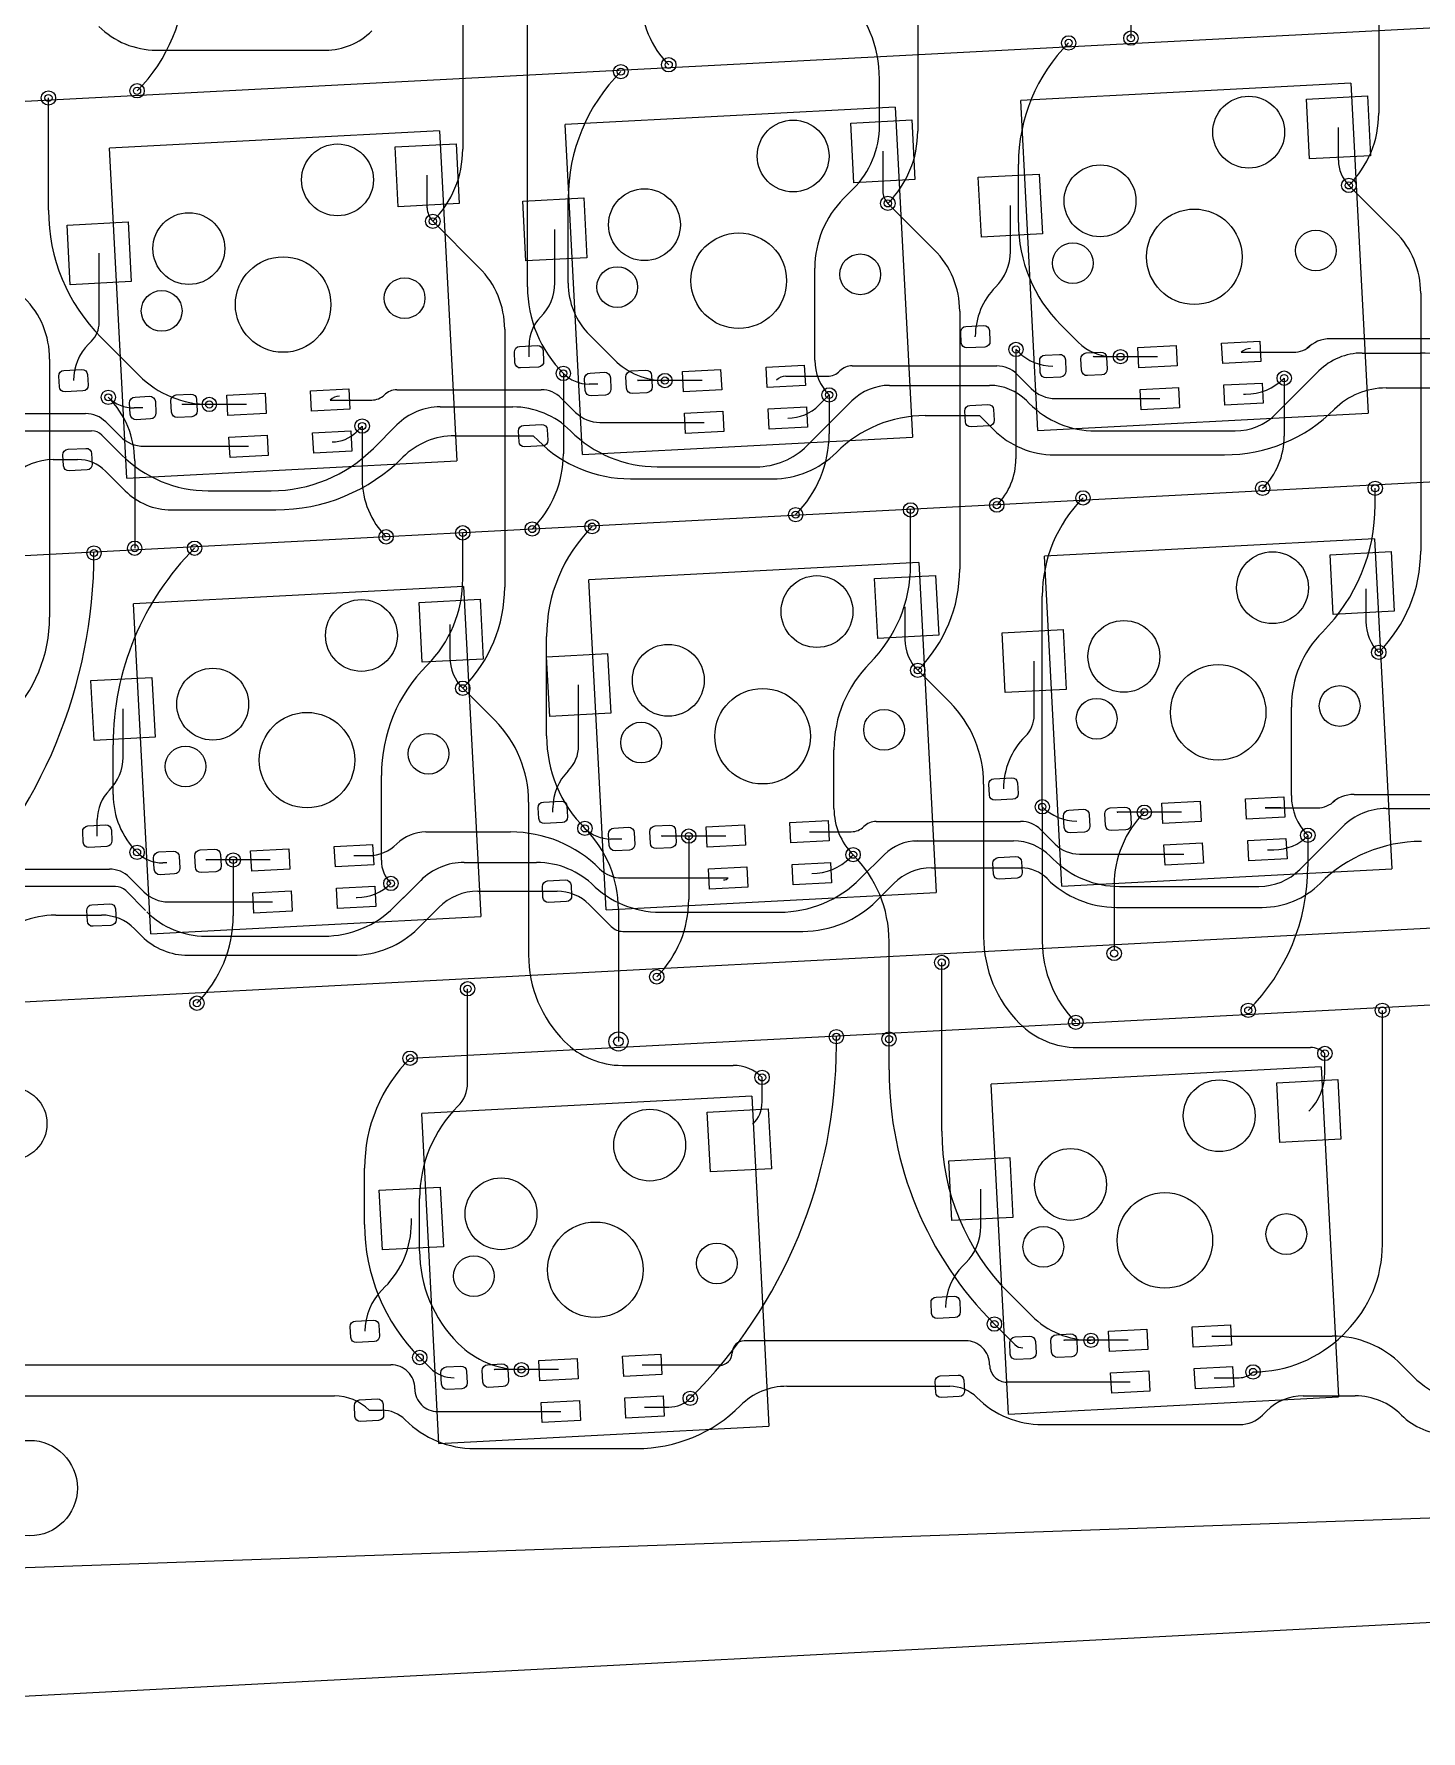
# Model space of a CAD drawing. Header units: millimetres. Extents: x -180 to 205, y -360 to 140.
# Drawn here: x 45.1 to 103, y -16 to 54.8 of the extents above; entities that cross this region are included whole.
import ezdxf

# ---------------------------------------------------------------- set-up
doc = ezdxf.new("R2010")
doc.units = ezdxf.units.MM
for name, color, linetype, lineweight, true_color in [('bordo2', 176, 'Continuous', 25, 0x000080), ('bordo3', 86, 'Continuous', 25, 0x108001), ('livello 1', 216, 'Continuous', 25, 0x800080), ('livello 2', 1, 'Continuous', 25, 0xff0000), ('livello 4', 136, 'Continuous', 25, 0x008080)]:
    doc.layers.add(name, color=color, linetype=linetype, lineweight=lineweight, true_color=true_color)

msp = doc.modelspace()

# ---------------------------------------------------------------- linework, layer by layer
at = {"layer": 'bordo2'}
msp.add_line((16.788, -16.046), (113.646, -10.97), dxfattribs=at)
at = {"layer": 'bordo3'}
for p, q in [((104.163, -7.133), (11.728, -10.403)), ((16.788, -16.046), (113.646, -10.97))]:
    msp.add_line(p, q, dxfattribs=at)
at = {"layer": 'livello 1', "color": 163, "true_color": 0x4d7fc4, "flags": 128}
for points in [[(9, 50.15), (136.143, 56.813)], [(50.2, 54.15), (57.269, 54.15)], [(98.356, 49.605), (98.225, 52.101), (100.772, 52.235), (100.902, 49.738), (98.356, 49.605)], [(79.332, 48.608), (79.201, 51.104), (81.748, 51.238), (81.879, 48.741), (79.332, 48.608)], [(99.564, 49.553), (99.564, 50.92)], [(60.307, 47.611), (60.176, 50.107), (62.722, 50.241), (62.853, 47.744), (60.307, 47.611)], [(80.54, 49.923), (80.54, 48.257)], [(61.515, 47.569), (61.515, 48.926)], [(84.658, 46.343), (84.527, 48.84), (87.074, 48.973), (87.204, 46.477), (84.658, 46.343)], [(65.634, 45.346), (65.503, 47.843), (68.05, 47.976), (68.18, 45.48), (65.634, 45.346)], [(85.866, 45.736), (85.866, 47.658)], [(46.609, 44.349), (46.478, 46.846), (49.024, 46.979), (49.155, 44.483), (46.609, 44.349)], [(66.842, 44.429), (66.842, 46.661)], [(47.816, 42.764), (47.816, 45.664)], [(84.754, 42.65), (84.841, 42.637), (84.916, 42.592), (84.969, 42.522), (84.991, 42.437), (85.014, 41.987), (85.002, 41.9), (84.957, 41.825), (84.886, 41.772), (84.801, 41.751), (84.052, 41.712), (83.965, 41.724), (83.89, 41.769), (83.837, 41.839), (83.816, 41.924), (83.792, 42.374), (83.805, 42.461), (83.85, 42.536), (83.92, 42.589), (84.005, 42.61), (84.754, 42.65)], [(47.376, 41.876), (47.5, 42)], [(65.766, 41.344), (65.766, 41.832)], [(84.403, 42.181), (84.403, 42.205)], [(96.286, 41.996), (96.33, 41.147), (94.733, 41.063), (94.688, 41.912), (96.286, 41.996)], [(104.422, 42.094), (99.225, 42.094)], [(66.117, 41.813), (66.204, 41.8), (66.28, 41.755), (66.332, 41.685), (66.354, 41.6), (66.377, 41.151), (66.365, 41.064), (66.32, 40.988), (66.25, 40.936), (66.165, 40.914), (65.416, 40.875), (65.329, 40.887), (65.253, 40.932), (65.201, 41.003), (65.179, 41.088), (65.156, 41.537), (65.168, 41.624), (65.213, 41.7), (65.283, 41.752), (65.368, 41.774), (66.117, 41.813)], [(86.199, 41.551), (86.1, 41.65)], [(88.188, 40.746), (88.175, 40.654), (88.127, 40.574), (88.053, 40.519), (87.963, 40.496), (87.364, 40.465), (87.272, 40.478), (87.193, 40.525), (87.137, 40.6), (87.114, 40.69), (87.09, 41.164), (87.103, 41.256), (87.15, 41.335), (87.224, 41.391), (87.314, 41.413), (87.913, 41.445), (88.005, 41.432), (88.085, 41.384), (88.14, 41.31), (88.163, 41.22), (88.188, 40.746)], [(89.911, 40.836), (89.897, 40.744), (89.85, 40.665), (89.776, 40.609), (89.686, 40.586), (89.087, 40.555), (88.995, 40.568), (88.915, 40.616), (88.86, 40.69), (88.837, 40.78), (88.812, 41.254), (88.825, 41.346), (88.873, 41.425), (88.947, 41.481), (89.037, 41.504), (89.636, 41.535), (89.728, 41.522), (89.807, 41.474), (89.863, 41.4), (89.886, 41.31), (89.911, 40.836)], [(92.014, 41.347), (89.351, 41.347)], [(92.791, 41.813), (92.835, 40.964), (91.237, 40.88), (91.193, 41.729), (92.791, 41.813)], [(95.509, 41.53), (97.686, 41.53)], [(100.561, 41.5), (102.982, 41.5)], [(47.094, 40.816), (47.18, 40.803), (47.256, 40.758), (47.308, 40.688), (47.33, 40.603), (47.354, 40.154), (47.341, 40.067), (47.296, 39.991), (47.226, 39.939), (47.141, 39.917), (46.392, 39.878), (46.305, 39.89), (46.229, 39.935), (46.177, 40.006), (46.155, 40.091), (46.132, 40.54), (46.144, 40.627), (46.189, 40.703), (46.259, 40.755), (46.345, 40.777), (47.094, 40.816)], [(69.188, 39.996), (69.175, 39.904), (69.127, 39.824), (69.053, 39.769), (68.963, 39.746), (68.364, 39.715), (68.272, 39.728), (68.193, 39.775), (68.137, 39.85), (68.114, 39.94), (68.09, 40.414), (68.103, 40.506), (68.15, 40.585), (68.224, 40.641), (68.314, 40.663), (68.913, 40.695), (69.005, 40.682), (69.085, 40.634), (69.14, 40.56), (69.163, 40.47), (69.188, 39.996)], [(70.911, 40.086), (70.897, 39.994), (70.85, 39.915), (70.776, 39.859), (70.686, 39.836), (70.087, 39.805), (69.995, 39.818), (69.915, 39.866), (69.86, 39.94), (69.837, 40.03), (69.812, 40.504), (69.825, 40.596), (69.873, 40.675), (69.947, 40.731), (70.037, 40.754), (70.636, 40.785), (70.728, 40.772), (70.807, 40.724), (70.863, 40.65), (70.886, 40.56), (70.911, 40.086)], [(73.767, 40.816), (73.811, 39.967), (72.213, 39.883), (72.169, 40.732), (73.767, 40.816)], [(77.262, 40.999), (77.306, 40.15), (75.709, 40.066), (75.664, 40.915), (77.262, 40.999)], [(76.485, 40.533), (78.226, 40.533)], [(79.267, 40.964), (85.299, 40.964)], [(86.14, 40.616), (86.5, 40.256)], [(96.957, 38.957), (98.75, 40.75)], [(50.188, 38.996), (50.175, 38.904), (50.127, 38.824), (50.053, 38.769), (49.963, 38.746), (49.364, 38.715), (49.272, 38.728), (49.193, 38.775), (49.137, 38.85), (49.114, 38.94), (49.09, 39.414), (49.103, 39.506), (49.15, 39.585), (49.224, 39.641), (49.314, 39.663), (49.913, 39.695), (50.005, 39.682), (50.085, 39.634), (50.14, 39.56), (50.163, 39.47), (50.188, 38.996)], [(51.911, 39.086), (51.897, 38.994), (51.85, 38.915), (51.776, 38.859), (51.686, 38.836), (51.087, 38.805), (50.995, 38.818), (50.915, 38.866), (50.86, 38.94), (50.837, 39.03), (50.812, 39.504), (50.825, 39.596), (50.873, 39.675), (50.947, 39.731), (51.037, 39.754), (51.636, 39.785), (51.728, 39.772), (51.807, 39.724), (51.863, 39.65), (51.886, 39.56), (51.911, 39.086)], [(54.743, 39.819), (54.787, 38.97), (53.19, 38.886), (53.145, 39.735), (54.743, 39.819)], [(58.238, 40.002), (58.283, 39.153), (56.685, 39.069), (56.64, 39.918), (58.238, 40.002)], [(60.243, 39.967), (66.275, 39.967)], [(68.639, 40.205), (68.275, 40.205)], [(72.99, 40.35), (70.328, 40.35)], [(77.872, 39.321), (78.3, 39.75)], [(80.818, 40.149), (85, 40.149)], [(86.5, 40.256), (86.737, 40.019)], [(92.882, 40.065), (92.927, 39.216), (91.329, 39.133), (91.284, 39.982), (92.882, 40.065)], [(96.377, 40.248), (96.422, 39.4), (94.824, 39.316), (94.78, 40.165), (96.377, 40.248)], [(95.601, 39.782), (95.688, 39.782)], [(101.555, 40.042), (103.987, 40.042)], [(49.639, 39.205), (49.275, 39.205)], [(53.966, 39.353), (51.304, 39.353)], [(57.461, 39.536), (59.202, 39.536)], [(62.061, 39.25), (65.086, 39.25)], [(67.116, 39.619), (67.476, 39.259)], [(67.476, 39.259), (67.713, 39.022)], [(73.858, 39.068), (73.903, 38.219), (72.305, 38.136), (72.261, 38.985), (73.858, 39.068)], [(77.354, 39.251), (77.398, 38.403), (75.8, 38.319), (75.756, 39.168), (77.354, 39.251)], [(77.384, 37.634), (79.25, 39.5)], [(84.927, 39.354), (85.014, 39.341), (85.089, 39.297), (85.142, 39.226), (85.163, 39.141), (85.187, 38.692), (85.174, 38.605), (85.129, 38.529), (85.059, 38.477), (84.974, 38.455), (84.225, 38.416), (84.138, 38.429), (84.063, 38.474), (84.01, 38.544), (83.988, 38.629), (83.965, 39.078), (83.978, 39.165), (84.022, 39.241), (84.093, 39.293), (84.178, 39.315), (84.927, 39.354)], [(86.535, 39.513), (86.649, 39.399)], [(87.75, 39.599), (92.106, 39.599)], [(41.219, 38.97), (47.251, 38.97)], [(48.092, 38.622), (48.452, 38.262)], [(58.552, 38.202), (58.8, 38.45)], [(59.268, 37.518), (60.25, 38.5)], [(66.29, 38.517), (66.377, 38.505), (66.452, 38.46), (66.505, 38.39), (66.527, 38.305), (66.55, 37.855), (66.538, 37.768), (66.493, 37.693), (66.422, 37.64), (66.337, 37.619), (65.588, 37.579), (65.501, 37.592), (65.426, 37.637), (65.373, 37.707), (65.352, 37.792), (65.328, 38.242), (65.341, 38.329), (65.386, 38.404), (65.456, 38.457), (65.541, 38.478), (66.29, 38.517)], [(68.726, 38.602), (73.082, 38.602)], [(82.306, 38.885), (84.576, 38.885)], [(84.576, 38.885), (85.158, 38.303)], [(44.4, 38.25), (47.5, 38.25)], [(47.927, 38.073), (48.75, 37.25)], [(48.452, 38.262), (48.689, 38.025)], [(49.702, 37.605), (54.058, 37.605)], [(54.834, 38.071), (54.879, 37.222), (53.281, 37.139), (53.237, 37.988), (54.834, 38.071)], [(58.33, 38.254), (58.374, 37.406), (56.776, 37.322), (56.732, 38.171), (58.33, 38.254)], [(62.669, 38.048), (65.939, 38.048)], [(66.142, 37.846), (65.939, 38.048)], [(89.424, 38.25), (95.25, 38.25)], [(45.894, 37.051), (46.915, 37.051)], [(47.266, 37.52), (47.353, 37.508), (47.429, 37.463), (47.481, 37.393), (47.503, 37.308), (47.526, 36.858), (47.514, 36.771), (47.469, 36.696), (47.398, 36.643), (47.313, 36.622), (46.564, 36.582), (46.477, 36.595), (46.402, 36.64), (46.349, 36.71), (46.328, 36.795), (46.304, 37.245), (46.317, 37.332), (46.362, 37.407), (46.432, 37.46), (46.517, 37.481), (47.266, 37.52)], [(87.7, 37.25), (94.813, 37.25)], [(48.082, 36.568), (48.9, 35.75)], [(114.8, 36.707), (63, 33.992)], [(70, 36.247), (75.938, 36.247)], [(71.121, 36.75), (75.25, 36.75)], [(52.371, 35.75), (55, 35.75)], [(50.831, 34.95), (55.189, 34.95)], [(59.8, 33.824), (18.2, 31.644)], [(63, 33.992), (59.8, 33.824)], [(99.351, 30.581), (99.221, 33.078), (101.767, 33.211), (101.898, 30.714), (99.351, 30.581)], [(80.328, 29.584), (80.197, 32.081), (82.743, 32.214), (82.874, 29.717), (80.328, 29.584)], [(61.305, 28.587), (61.174, 31.084), (63.72, 31.217), (63.851, 28.72), (61.305, 28.587)], [(100.715, 31.658), (100.715, 30.292)], [(81.465, 30.908), (81.465, 29.542)], [(62.465, 30.158), (62.465, 28.792)], [(85.653, 27.32), (85.523, 29.816), (88.069, 29.95), (88.2, 27.453), (85.653, 27.32)], [(66.629, 26.323), (66.499, 28.819), (69.045, 28.953), (69.176, 26.456), (66.629, 26.323)], [(86.861, 26.372), (86.861, 28.635)], [(47.607, 25.326), (47.476, 27.822), (50.022, 27.956), (50.153, 25.459), (47.607, 25.326)], [(67.837, 25.106), (67.837, 27.638)], [(48.814, 24.612), (48.814, 26.641)], [(86.484, 25.484), (86.5, 25.5)], [(85.928, 23.764), (86.015, 23.752), (86.091, 23.707), (86.143, 23.637), (86.165, 23.552), (86.188, 23.102), (86.176, 23.015), (86.131, 22.94), (86.06, 22.887), (85.975, 22.866), (85.226, 22.826), (85.14, 22.839), (85.064, 22.884), (85.012, 22.954), (84.99, 23.039), (84.966, 23.489), (84.979, 23.576), (85.024, 23.651), (85.094, 23.704), (85.179, 23.725), (85.928, 23.764)], [(67.114, 22.789), (67.201, 22.776), (67.277, 22.732), (67.329, 22.661), (67.351, 22.576), (67.374, 22.127), (67.362, 22.04), (67.317, 21.964), (67.247, 21.912), (67.162, 21.89), (66.413, 21.851), (66.326, 21.864), (66.25, 21.908), (66.198, 21.979), (66.176, 22.064), (66.153, 22.513), (66.165, 22.6), (66.21, 22.676), (66.28, 22.728), (66.365, 22.75), (67.114, 22.789)], [(93.788, 22.789), (93.832, 21.94), (92.234, 21.856), (92.19, 22.705), (93.788, 22.789)], [(97.283, 22.972), (97.327, 22.123), (95.73, 22.04), (95.685, 22.888), (97.283, 22.972)], [(100.222, 23.07), (107.02, 23.07)], [(47.74, 21.323), (47.74, 22.018)], [(66.763, 22.32), (66.763, 22.513)], [(78.259, 21.975), (78.303, 21.126), (76.706, 21.043), (76.661, 21.891), (78.259, 21.975)], [(89.188, 21.746), (89.175, 21.654), (89.127, 21.574), (89.053, 21.519), (88.963, 21.496), (88.364, 21.465), (88.272, 21.478), (88.193, 21.525), (88.137, 21.6), (88.114, 21.69), (88.09, 22.164), (88.103, 22.256), (88.15, 22.335), (88.224, 22.391), (88.314, 22.413), (88.913, 22.445), (89.005, 22.432), (89.085, 22.384), (89.14, 22.31), (89.163, 22.22), (89.188, 21.746)], [(90.911, 21.836), (90.897, 21.744), (90.85, 21.665), (90.776, 21.609), (90.686, 21.586), (90.087, 21.555), (89.995, 21.568), (89.915, 21.616), (89.86, 21.69), (89.837, 21.78), (89.812, 22.254), (89.825, 22.346), (89.873, 22.425), (89.947, 22.481), (90.037, 22.504), (90.636, 22.535), (90.728, 22.522), (90.807, 22.474), (90.863, 22.4), (90.886, 22.31), (90.911, 21.836)], [(93.011, 22.323), (90.348, 22.323)], [(96.506, 22.506), (98.683, 22.506)], [(97.161, 22.506), (96.506, 22.506)], [(101.558, 22.476), (106.497, 22.476)], [(48.091, 21.792), (48.177, 21.779), (48.253, 21.735), (48.305, 21.664), (48.327, 21.579), (48.351, 21.13), (48.338, 21.043), (48.293, 20.967), (48.223, 20.915), (48.138, 20.893), (47.389, 20.854), (47.302, 20.867), (47.226, 20.911), (47.174, 20.982), (47.152, 21.067), (47.129, 21.516), (47.141, 21.603), (47.186, 21.679), (47.256, 21.731), (47.342, 21.753), (48.091, 21.792)], [(61.457, 21.5), (65, 21.5)], [(70.188, 20.996), (70.175, 20.904), (70.127, 20.824), (70.053, 20.769), (69.963, 20.746), (69.364, 20.715), (69.272, 20.728), (69.193, 20.775), (69.137, 20.85), (69.114, 20.94), (69.09, 21.414), (69.103, 21.506), (69.15, 21.585), (69.224, 21.641), (69.314, 21.663), (69.913, 21.695), (70.005, 21.682), (70.085, 21.634), (70.14, 21.56), (70.163, 21.47), (70.188, 20.996)], [(71.911, 21.086), (71.897, 20.994), (71.85, 20.915), (71.776, 20.859), (71.686, 20.836), (71.087, 20.805), (70.995, 20.818), (70.915, 20.866), (70.86, 20.94), (70.837, 21.03), (70.812, 21.504), (70.825, 21.596), (70.873, 21.675), (70.947, 21.731), (71.037, 21.754), (71.636, 21.785), (71.728, 21.772), (71.807, 21.724), (71.863, 21.65), (71.886, 21.56), (71.911, 21.086)], [(73.987, 21.326), (71.325, 21.326)], [(74.764, 21.792), (74.808, 20.943), (73.21, 20.859), (73.166, 21.708), (74.764, 21.792)], [(77.482, 21.509), (79.223, 21.509)], [(80.264, 21.94), (86.296, 21.94)], [(87.137, 21.592), (87.497, 21.232)], [(88.639, 21.955), (88.637, 21.955)], [(97.954, 19.933), (99.747, 21.726)], [(98.3, 21.35), (98.288, 21.362)], [(51.188, 19.996), (51.175, 19.904), (51.127, 19.824), (51.053, 19.769), (50.963, 19.746), (50.364, 19.715), (50.272, 19.728), (50.193, 19.775), (50.137, 19.85), (50.114, 19.94), (50.09, 20.414), (50.103, 20.506), (50.15, 20.585), (50.224, 20.641), (50.314, 20.663), (50.913, 20.695), (51.005, 20.682), (51.085, 20.634), (51.14, 20.56), (51.163, 20.47), (51.188, 19.996)], [(52.911, 20.086), (52.897, 19.994), (52.85, 19.915), (52.776, 19.859), (52.686, 19.836), (52.087, 19.805), (51.995, 19.818), (51.915, 19.866), (51.86, 19.94), (51.837, 20.03), (51.812, 20.504), (51.825, 20.596), (51.873, 20.675), (51.947, 20.731), (52.037, 20.754), (52.636, 20.785), (52.728, 20.772), (52.807, 20.724), (52.863, 20.65), (52.886, 20.56), (52.911, 20.086)], [(55.74, 20.795), (55.784, 19.946), (54.187, 19.862), (54.142, 20.711), (55.74, 20.795)], [(59.235, 20.978), (59.28, 20.129), (57.682, 20.046), (57.637, 20.894), (59.235, 20.978)], [(69.639, 21.205), (69.175, 21.205)], [(79.6, 19.55), (80.61, 20.56)], [(81.815, 21.125), (81.975, 21.125)], [(81.975, 21.125), (83.4, 21.125)], [(83.4, 21.125), (85.997, 21.125)], [(87.497, 21.232), (87.734, 20.995)], [(88.747, 20.575), (93.103, 20.575)], [(93.879, 21.041), (93.924, 20.193), (92.326, 20.109), (92.281, 20.958), (93.879, 21.041)], [(97.374, 21.225), (97.419, 20.376), (95.821, 20.292), (95.777, 21.141), (97.374, 21.225)], [(96.598, 20.758), (96.872, 20.758)], [(42.216, 19.946), (48.248, 19.946)], [(50.639, 20.205), (50.475, 20.205)], [(54.963, 20.329), (52.301, 20.329)], [(58.458, 20.512), (59.072, 20.512)], [(63.058, 20.226), (66.083, 20.226)], [(74.855, 20.044), (74.9, 19.196), (73.302, 19.112), (73.258, 19.961), (74.855, 20.044)], [(78.351, 20.228), (78.395, 19.379), (76.797, 19.295), (76.753, 20.144), (78.351, 20.228)], [(79.174, 20.424), (79.3, 20.55)], [(82.569, 20), (85.75, 20)], [(86.101, 20.469), (86.188, 20.456), (86.263, 20.411), (86.316, 20.341), (86.337, 20.256), (86.361, 19.807), (86.348, 19.72), (86.304, 19.644), (86.233, 19.592), (86.148, 19.57), (85.399, 19.531), (85.312, 19.544), (85.237, 19.588), (85.184, 19.659), (85.163, 19.744), (85.139, 20.193), (85.152, 20.28), (85.197, 20.356), (85.267, 20.408), (85.352, 20.43), (86.101, 20.469)], [(85.75, 20), (86.314, 20)], [(87.532, 20.489), (87.646, 20.375)], [(48.497, 19.226), (44.101, 19.226)], [(49.089, 19.598), (49.449, 19.238)], [(49.449, 19.238), (49.686, 19.001)], [(59.327, 19.231), (59.371, 18.382), (57.773, 18.298), (57.729, 19.147), (59.327, 19.231)], [(60.86, 19.09), (61.247, 19.476)], [(67.287, 19.494), (67.374, 19.481), (67.449, 19.436), (67.502, 19.366), (67.524, 19.281), (67.547, 18.831), (67.535, 18.744), (67.49, 18.669), (67.419, 18.616), (67.334, 18.595), (66.585, 18.556), (66.498, 18.568), (66.423, 18.613), (66.37, 18.683), (66.349, 18.768), (66.325, 19.218), (66.338, 19.305), (66.383, 19.38), (66.453, 19.433), (66.538, 19.454), (67.287, 19.494)], [(69.639, 19.578), (74.079, 19.578)], [(80.273, 18.623), (81, 19.35)], [(90.421, 19.226), (96.247, 19.226)], [(48.263, 18.497), (48.35, 18.484), (48.426, 18.439), (48.478, 18.369), (48.5, 18.284), (48.523, 17.834), (48.511, 17.747), (48.466, 17.672), (48.395, 17.619), (48.31, 17.598), (47.561, 17.559), (47.474, 17.571), (47.399, 17.616), (47.346, 17.686), (47.325, 17.771), (47.301, 18.221), (47.314, 18.308), (47.359, 18.383), (47.429, 18.436), (47.514, 18.457), (48.263, 18.497)], [(49.747, 18.226), (48.924, 19.049)], [(50.699, 18.581), (55.055, 18.581)], [(55.831, 19.047), (55.876, 18.199), (54.278, 18.115), (54.234, 18.964), (55.831, 19.047)], [(58.55, 18.764), (58.586, 18.764)], [(60.138, 18.367), (60.86, 19.09)], [(60.265, 18.494), (60.86, 19.09)], [(63.629, 19.025), (66.936, 19.025)], [(68.284, 18.466), (69.2, 17.55)], [(8.882, 12.532), (112.25, 17.949)], [(46.002, 18.028), (47.912, 18.028)], [(61.131, 17.481), (62, 18.35)], [(71.243, 18.15), (76.22, 18.15)], [(90.297, 18.35), (96.386, 18.35)], [(49.295, 17.455), (49.6, 17.15)], [(52.256, 17.15), (57.2, 17.15)], [(69.683, 17.35), (77.2, 17.35)], [(51.531, 16.35), (58.4, 16.35)], [(60.807, 12.047), (116.207, 14.95)], [(99, 11.458), (99, 12.25)], [(75.5, 10.224), (75.5, 11.25)], [(97.124, 8.53), (96.993, 11.027), (99.54, 11.16), (99.671, 8.664), (97.124, 8.53)], [(73.343, 7.304), (73.212, 9.801), (75.759, 9.934), (75.889, 7.437), (73.343, 7.304)], [(83.426, 5.269), (83.295, 7.765), (85.842, 7.899), (85.973, 5.402), (83.426, 5.269)], [(59.645, 4.043), (59.514, 6.539), (62.06, 6.673), (62.191, 4.176), (59.645, 4.043)], [(84.634, 5.031), (84.634, 6.584)], [(60.853, 5.162), (60.853, 5.358)], [(83.882, 3.382), (84, 3.5)], [(59.632, 2.382), (59.75, 2.5)], [(83.515, 2.117), (83.602, 2.104), (83.677, 2.059), (83.729, 1.989), (83.751, 1.904), (83.775, 1.454), (83.762, 1.368), (83.717, 1.292), (83.647, 1.24), (83.562, 1.218), (82.813, 1.179), (82.726, 1.191), (82.65, 1.236), (82.598, 1.307), (82.576, 1.392), (82.553, 1.841), (82.565, 1.928), (82.61, 2.003), (82.681, 2.056), (82.766, 2.077), (83.515, 2.117)], [(59.265, 1.117), (59.352, 1.104), (59.427, 1.059), (59.479, 0.989), (59.501, 0.904), (59.525, 0.454), (59.512, 0.368), (59.467, 0.292), (59.397, 0.24), (59.312, 0.218), (58.563, 0.179), (58.476, 0.191), (58.4, 0.236), (58.348, 0.307), (58.326, 0.392), (58.303, 0.841), (58.315, 0.928), (58.36, 1.003), (58.431, 1.056), (58.516, 1.077), (59.265, 1.117)], [(86.058, 0.092), (85.2, 0.95)], [(91.559, 0.738), (91.604, -0.111), (90.006, -0.194), (89.962, 0.655), (91.559, 0.738)], [(95.055, 0.921), (95.099, 0.073), (93.501, -0.011), (93.457, 0.838), (95.055, 0.921)], [(84, 0.25), (74.75, 0.25)], [(86.938, -0.254), (86.925, -0.346), (86.877, -0.426), (86.803, -0.481), (86.713, -0.504), (86.114, -0.535), (86.022, -0.522), (85.943, -0.475), (85.887, -0.4), (85.864, -0.31), (85.84, 0.164), (85.853, 0.256), (85.9, 0.335), (85.974, 0.391), (86.064, 0.413), (86.663, 0.445), (86.755, 0.432), (86.835, 0.384), (86.89, 0.31), (86.913, 0.22), (86.938, -0.254)], [(88.661, -0.164), (88.647, -0.256), (88.6, -0.335), (88.526, -0.391), (88.436, -0.414), (87.837, -0.445), (87.745, -0.432), (87.665, -0.384), (87.61, -0.31), (87.587, -0.22), (87.562, 0.254), (87.575, 0.346), (87.623, 0.425), (87.697, 0.481), (87.787, 0.504), (88.386, 0.535), (88.478, 0.522), (88.557, 0.474), (88.613, 0.4), (88.636, 0.31), (88.661, -0.164)], [(90.783, 0.272), (88.12, 0.272)], [(94.291, 0.45), (99.303, 0.45)], [(61.637, -0.88), (61.203, -0.447)], [(67.778, -0.488), (67.823, -1.337), (66.225, -1.421), (66.18, -0.572), (67.778, -0.488)], [(71.273, -0.305), (71.318, -1.154), (69.72, -1.237), (69.675, -0.389), (71.273, -0.305)], [(39.707, -0.75), (59.25, -0.75)], [(59.25, -0.75), (60, -0.75)], [(63.188, -1.504), (63.175, -1.596), (63.127, -1.676), (63.053, -1.731), (62.963, -1.754), (62.364, -1.785), (62.272, -1.772), (62.193, -1.725), (62.137, -1.65), (62.114, -1.56), (62.09, -1.086), (62.103, -0.994), (62.15, -0.915), (62.224, -0.859), (62.314, -0.837), (62.913, -0.805), (63.005, -0.818), (63.085, -0.866), (63.14, -0.94), (63.163, -1.03), (63.188, -1.504)], [(64.911, -1.414), (64.897, -1.506), (64.85, -1.585), (64.776, -1.641), (64.686, -1.664), (64.087, -1.695), (63.995, -1.682), (63.915, -1.634), (63.86, -1.56), (63.837, -1.47), (63.812, -0.996), (63.825, -0.904), (63.873, -0.825), (63.947, -0.769), (64.037, -0.746), (64.636, -0.715), (64.728, -0.728), (64.807, -0.776), (64.863, -0.85), (64.886, -0.94), (64.911, -1.414)], [(67.001, -0.954), (64.339, -0.954)], [(73.729, -0.771), (70.497, -0.771)], [(83.687, -1.179), (83.774, -1.191), (83.85, -1.236), (83.902, -1.307), (83.924, -1.392), (83.947, -1.841), (83.935, -1.928), (83.89, -2.003), (83.82, -2.056), (83.734, -2.078), (82.985, -2.117), (82.899, -2.104), (82.823, -2.059), (82.771, -1.989), (82.749, -1.904), (82.725, -1.454), (82.738, -1.368), (82.783, -1.292), (82.853, -1.24), (82.938, -1.218), (83.687, -1.179)], [(91.651, -1.009), (91.696, -1.858), (90.098, -1.942), (90.053, -1.093), (91.651, -1.009)], [(95.146, -0.826), (95.191, -1.675), (93.593, -1.759), (93.548, -0.91), (95.146, -0.826)], [(94.37, -1.292), (95.415, -1.292)], [(102.2, -0.75), (102.698, -1.248)], [(41, -2.05), (57.643, -2.05)], [(71.365, -2.052), (71.409, -2.901), (69.812, -2.985), (69.767, -2.136), (71.365, -2.052)], [(76.537, -1.648), (83.336, -1.648)], [(90.874, -1.476), (85.726, -1.476)], [(98.097, -2.05), (100.269, -2.05)], [(59.437, -2.179), (59.524, -2.191), (59.6, -2.236), (59.652, -2.307), (59.674, -2.392), (59.697, -2.841), (59.685, -2.928), (59.64, -3.003), (59.57, -3.056), (59.484, -3.078), (58.735, -3.117), (58.649, -3.104), (58.573, -3.059), (58.521, -2.989), (58.499, -2.904), (58.475, -2.454), (58.488, -2.368), (58.533, -2.292), (58.603, -2.24), (58.688, -2.218), (59.437, -2.179)], [(59.086, -2.648), (59.629, -2.648)], [(61.952, -2.702), (67.093, -2.702)], [(67.87, -2.236), (67.914, -3.084), (66.316, -3.168), (66.272, -2.319), (67.87, -2.236)], [(70.588, -2.519), (71.61, -2.519)], [(96.4, -2.85), (96.566, -2.684)], [(87.205, -3.25), (95.434, -3.25)], [(63.497, -4.25), (70.254, -4.25)]]:
    msp.add_lwpolyline(points, dxfattribs=at)
for points in [[(47.81, 55.14, 0.198915), (50.2, 54.15)], [(57.269, 54.15, 0.198913), (59.2, 54.95)], [(99.564, 49.553, 0.198916), (100, 48.5)], [(80.54, 48.257, 0.198917), (80.75, 47.75)], [(61.515, 47.569, 0.198915), (61.75, 47)], [(85.25, 44.25, 0.19891), (85.866, 45.736)], [(66.25, 43, 0.198922), (66.842, 44.429)], [(85.25, 44.25, 0.198911), (84.403, 42.205)], [(47.5, 42, 0.19891), (47.816, 42.764)], [(66.25, 43, 0.198912), (65.766, 41.832)], [(47.376, 41.876, 0.19891), (46.743, 40.347)], [(97.686, 41.53, 0.19891), (98.417, 41.833)], [(99.225, 42.094, 0.198912), (98.25, 41.69)], [(86.199, 41.551, 0.198905), (87.639, 40.955)], [(89.326, 41.372, 0.414214), (89.351, 41.347)], [(95.897, 41.69, 0.198929), (95.51, 41.53)], [(100.561, 41.5, 0.198913), (98.75, 40.75)], [(106, 40.25, 0.198913), (102.982, 41.5)], [(67.2, 40.65, 0.198916), (68.275, 40.205)], [(76.485, 40.533, 0.198929), (76.098, 40.372)], [(78.226, 40.533, 0.198908), (78.75, 40.75)], [(79.267, 40.964, 0.198917), (78.75, 40.75)], [(86.14, 40.616, 0.198897), (85.299, 40.964)], [(95.688, 39.782, 0.19891), (97.3, 40.45)], [(57.849, 39.696, 0.198909), (57.461, 39.536)], [(59.202, 39.536, 0.198908), (59.726, 39.753)], [(60.243, 39.967, 0.198917), (59.726, 39.753)], [(67.116, 39.619, 0.198897), (66.275, 39.967)], [(70.303, 40.375, 0.414214), (70.328, 40.35)], [(80.818, 40.149, 0.198911), (79.25, 39.5)], [(86.535, 39.513, 0.198912), (85, 40.149)], [(86.737, 40.019, 0.19892), (87.75, 39.599)], [(101.555, 40.042, 0.198913), (99.4, 39.15)], [(48.2, 39.65, 0.198916), (49.275, 39.205)], [(51.279, 39.378, 0.414214), (51.304, 39.353)], [(62.061, 39.25, 0.198913), (60.25, 38.5)], [(67.5, 38.25, 0.198912), (65.086, 39.25)], [(67.713, 39.022, 0.198902), (68.726, 38.602)], [(76.577, 38.785, 0.198911), (77.872, 39.321)], [(86.649, 39.399, 0.198912), (89.424, 38.25)], [(94.813, 37.25, 0.198912), (99.4, 39.15)], [(48.092, 38.622, 0.198897), (47.251, 38.97)], [(82.306, 38.885, 0.198908), (78.6, 37.35)], [(85.158, 38.303, 0.198913), (87.7, 37.25)], [(95.25, 38.25, 0.198913), (96.957, 38.957)], [(47.927, 38.073, 0.19891), (47.5, 38.25)], [(48.689, 38.025, 0.198902), (49.702, 37.605)], [(57.553, 37.788, 0.198911), (58.552, 38.202)], [(62.669, 38.048, 0.198911), (60.5, 37.15)], [(66.142, 37.846, 0.19891), (70, 36.247)], [(67.5, 38.25, 0.198912), (71.121, 36.75)], [(75.25, 36.75, 0.198912), (77.384, 37.634)], [(45.894, 37.051, 0.198911), (44.2, 36.35)], [(48.082, 36.568, 0.198924), (46.915, 37.051)], [(48.75, 37.25, 0.198912), (52.371, 35.75)], [(55, 35.75, 0.198916), (59.268, 37.518)], [(55.189, 34.95, 0.198913), (60.5, 37.15)], [(75.938, 36.247, 0.198912), (78.6, 37.35)], [(48.9, 35.75, 0.198913), (50.831, 34.95)], [(100.715, 30.292, 0.198914), (101.25, 29)], [(81.465, 29.542, 0.198914), (82, 28.25)], [(62.465, 28.792, 0.198914), (63, 27.5)], [(86.5, 25.5, 0.198908), (86.861, 26.372)], [(67.4, 24.05, 0.198926), (67.837, 25.106)], [(86.484, 25.484, 0.198912), (85.577, 23.295)], [(48.25, 23.25, 0.19891), (48.814, 24.612)], [(67.4, 24.05, 0.198911), (66.763, 22.513)], [(48.25, 23.25, 0.198911), (47.74, 22.018)], [(98.683, 22.506, 0.19891), (99.414, 22.809)], [(100.222, 23.07, 0.198912), (99.247, 22.666)], [(87.2, 22.55, 0.198915), (88.637, 21.955)], [(90.323, 22.348, 0.414214), (90.348, 22.323)], [(101.558, 22.476, 0.198913), (99.747, 21.726)], [(61.457, 21.5, 0.198912), (60.25, 21)], [(68.712, 19.962, 0.198913), (65, 21.5)], [(68.1, 21.65, 0.198916), (69.175, 21.205)], [(71.3, 21.351, 0.414214), (71.325, 21.326)], [(79.223, 21.509, 0.198908), (79.747, 21.726)], [(80.264, 21.94, 0.198917), (79.747, 21.726)], [(87.137, 21.592, 0.198897), (86.296, 21.94)], [(96.872, 20.758, 0.19891), (98.3, 21.35)], [(49.4, 20.65, 0.198916), (50.475, 20.205)], [(59.072, 20.512, 0.19891), (60.25, 21)], [(81.975, 21.125, 0.198912), (80.61, 20.56)], [(87.532, 20.489, 0.198912), (85.997, 21.125)], [(87.734, 20.995, 0.198902), (88.747, 20.575)], [(103.03, 21.102, 0.198913), (98.8, 19.35)], [(49.089, 19.598, 0.198897), (48.248, 19.946)], [(52.276, 20.354, 0.414214), (52.301, 20.329)], [(63.058, 20.226, 0.198913), (61.247, 19.476)], [(68.497, 19.226, 0.198912), (66.083, 20.226)], [(68.712, 19.962, 0.19891), (69.639, 19.578)], [(77.574, 19.761, 0.198919), (79.174, 20.424)], [(82.569, 20, 0.198912), (81, 19.35)], [(87.4, 19.55, 0.198912), (86.314, 20)], [(87.646, 20.375, 0.198912), (90.421, 19.226)], [(96.247, 19.226, 0.198913), (97.954, 19.933)], [(48.924, 19.049, 0.198946), (48.497, 19.226)], [(58.586, 18.764, 0.19891), (60, 19.35)], [(68.384, 19.334, 0.198913), (71.243, 18.15)], [(73.89, 19.5, 0.198897), (74.079, 19.578)], [(76.22, 18.15, 0.198912), (79.6, 19.55)], [(87.4, 19.55, 0.198913), (90.297, 18.35)], [(96.386, 18.35, 0.198912), (98.8, 19.35)], [(49.686, 19.001, 0.198902), (50.699, 18.581)], [(63.629, 19.025, 0.198912), (62, 18.35)], [(68.284, 18.466, 0.198913), (66.936, 19.025)], [(77.2, 17.35, 0.198912), (80.273, 18.623)], [(46.002, 18.028, 0.198912), (43.4, 16.95)], [(49.295, 17.455, 0.198912), (47.912, 18.028)], [(49.812, 18.162, 0.198913), (52.256, 17.15)], [(57.2, 17.15, 0.198911), (60.138, 18.367)], [(49.6, 17.15, 0.198913), (51.531, 16.35)], [(58.4, 16.35, 0.198917), (61.131, 17.481)], [(69.2, 17.55, 0.19891), (69.683, 17.35)], [(98.332, 9.845, 0.198911), (99, 11.458)], [(75.115, 9.294, 0.198914), (75.5, 10.224)], [(59.75, 2.5, 0.198912), (60.853, 5.162)], [(84, 3.5, 0.198914), (84.634, 5.031)], [(83.882, 3.382, 0.198911), (83.164, 1.648)], [(59.632, 2.382, 0.198911), (58.914, 0.648)], [(74.75, 0.25, 0.414214), (74.25, -0.25)], [(85, -0.75, 0.414214), (84, 0.25)], [(86.058, 0.092, 0.198925), (86.389, -0.045)], [(88.095, 0.297, 0.414214), (88.12, 0.272)], [(94.278, 0.455, 0.198777), (94.291, 0.45)], [(102.2, -0.75, 0.198913), (99.303, 0.45)], [(73.729, -0.771, 0.414214), (74.25, -0.25)], [(61, -1.75, 0.414214), (60, -0.75)], [(61.637, -0.88, 0.198919), (62.639, -1.295)], [(64.314, -0.929, 0.414214), (64.339, -0.954)], [(85, -0.75, 0.414214), (85.726, -1.476)], [(95.415, -1.292, 0.198912), (96, -1.05)], [(102.698, -1.248, 0.198912), (105.6, -2.45)], [(59.086, -2.648, 0.198915), (57.643, -2.05)], [(61, -1.75, 0.414214), (61.952, -2.702)], [(76.537, -1.648, 0.198914), (74.6, -2.45)], [(84.465, -2.115, 0.198895), (83.336, -1.648)], [(84.465, -2.115, 0.198918), (87.205, -3.25)], [(98.097, -2.05, 0.198914), (96.566, -2.684)], [(102.2, -2.85, 0.198913), (100.269, -2.05)], [(60.6, -3.05, 0.198908), (59.629, -2.648)], [(70.254, -4.25, 0.198912), (74.6, -2.45)], [(71.61, -2.519, 0.198912), (72.5, -2.15)], [(60.6, -3.05, 0.198913), (63.497, -4.25)], [(95.434, -3.25, 0.198913), (96.4, -2.85)], [(102.2, -2.85, 0.198913), (104.131, -3.65)]]:
    msp.add_lwpolyline(points, format="xyb", dxfattribs=at)
at = {"layer": 'livello 1', "color": 7, "true_color": 0xececec}
for centre, radius in [((88.3, 54.45), 0.3), ((90.9, 54.65), 0.3), ((69.6, 53.25), 0.3), ((71.6, 53.538), 0.3), ((45.7, 52.15), 0.3), ((49.4, 52.45), 0.3), ((100, 48.5), 0.3), ((80.75, 47.75), 0.3), ((61.75, 47), 0.3), ((86.1, 41.65), 0.3), ((90.464, 41.347), 0.3), ((67.2, 40.65), 0.3), ((71.44, 40.35), 0.3), ((97.3, 40.45), 0.3), ((48.2, 39.65), 0.3), ((78.3, 39.75), 0.3), ((52.416, 39.353), 0.3), ((58.8, 38.45), 0.3), ((96.4, 35.85), 0.3), ((101.1, 35.85), 0.3), ((85.3, 35.15), 0.3), ((88.9, 35.45), 0.3), ((76.9, 34.75), 0.3), ((81.7, 34.95), 0.3), ((59.8, 33.824), 0.3), ((63, 33.992), 0.3), ((65.9, 34.15), 0.3), ((68.4, 34.25), 0.3), ((47.6, 33.15), 0.3), ((49.3, 33.35), 0.3), ((51.8, 33.35), 0.3), ((101.25, 29), 0.3), ((82, 28.25), 0.3), ((63, 27.5), 0.3), ((87.2, 22.55), 0.3), ((91.461, 22.323), 0.3), ((68.1, 21.65), 0.3), ((72.437, 21.326), 0.3), ((98.288, 21.362), 0.3), ((49.4, 20.65), 0.3), ((53.413, 20.329), 0.3), ((79.3, 20.55), 0.3), ((60, 19.35), 0.3), ((83, 16.05), 0.3), ((90.2, 16.426), 0.3), ((71.1, 15.45), 0.3), ((63.2, 14.95), 0.3), ((51.9, 14.35), 0.3), ((95.8, 14.05), 0.3), ((101.4, 14.05), 0.3), ((88.6, 13.55), 0.3), ((69.5, 12.75), 0.4), ((78.6, 12.95), 0.3), ((80.8, 12.85), 0.3), ((60.8, 12.05), 0.3), ((99, 12.25), 0.3), ((75.5, 11.25), 0.3), ((85.2, 0.95), 0.3), ((89.233, 0.272), 0.3), ((61.203, -0.447), 0.3), ((65.451, -0.954), 0.3), ((96, -1.05), 0.3), ((72.5, -2.15), 0.3)]:
    msp.add_circle(centre, radius, dxfattribs=at)
at = {"layer": 'livello 1', "color": 7}
for centre, radius in [((88.3, 54.45), 0.15), ((90.9, 54.65), 0.15), ((69.6, 53.25), 0.15), ((71.6, 53.538), 0.15), ((49.4, 52.45), 0.15), ((45.7, 52.15), 0.15), ((95.819, 50.724), 1.5), ((76.795, 49.727), 1.5), ((57.77, 48.73), 1.5), ((89.611, 47.855), 1.5), ((70.587, 46.858), 1.5), ((100, 48.5), 0.15), ((80.75, 47.75), 0.15), ((93.548, 45.518), 1.994), ((51.561, 45.861), 1.5), ((61.75, 47), 0.15), ((74.524, 44.521), 1.994), ((88.475, 45.252), 0.851), ((98.621, 45.783), 0.851), ((55.499, 43.524), 1.994), ((79.597, 44.786), 0.851), ((69.451, 44.255), 0.851), ((50.426, 43.258), 0.851), ((60.572, 43.789), 0.851), ((86.1, 41.65), 0.15), ((90.464, 41.347), 0.15), ((67.2, 40.65), 0.15), ((71.44, 40.35), 0.15), ((97.3, 40.45), 0.15), ((48.2, 39.65), 0.15), ((78.3, 39.75), 0.15), ((52.416, 39.353), 0.15), ((58.8, 38.45), 0.15), ((88.9, 35.45), 0.15), ((96.4, 35.85), 0.15), ((101.1, 35.85), 0.15), ((76.9, 34.75), 0.15), ((81.7, 34.95), 0.15), ((85.3, 35.15), 0.15), ((63, 33.992), 0.15), ((65.9, 34.15), 0.15), ((68.4, 34.25), 0.15), ((49.3, 33.35), 0.15), ((51.8, 33.35), 0.15), ((59.8, 33.824), 0.15), ((47.6, 33.15), 0.15), ((96.814, 31.7), 1.5), ((77.791, 30.703), 1.5), ((58.768, 29.706), 1.5), ((90.606, 28.831), 1.5), ((71.582, 27.834), 1.5), ((101.25, 29), 0.15), ((82, 28.25), 0.15), ((94.544, 26.494), 1.994), ((52.559, 26.837), 1.5), ((63, 27.5), 0.15), ((75.52, 25.497), 1.994), ((89.471, 26.228), 0.851), ((99.617, 26.76), 0.851), ((56.497, 24.5), 1.994), ((80.593, 25.763), 0.851), ((61.57, 24.766), 0.851), ((70.447, 25.231), 0.851), ((51.424, 24.234), 0.851), ((87.2, 22.55), 0.15), ((91.461, 22.323), 0.15), ((68.1, 21.65), 0.15), ((72.437, 21.326), 0.15), ((98.288, 21.362), 0.15), ((49.4, 20.65), 0.15), ((79.3, 20.55), 0.15), ((53.413, 20.329), 0.15), ((60, 19.35), 0.15), ((90.2, 16.426), 0.15), ((71.1, 15.45), 0.15), ((83, 16.05), 0.15), ((63.2, 14.95), 0.15), ((51.9, 14.35), 0.15), ((95.8, 14.05), 0.15), ((101.4, 14.05), 0.15), ((88.6, 13.55), 0.15), ((69.5, 12.75), 0.2), ((78.6, 12.95), 0.15), ((80.8, 12.85), 0.15), ((60.8, 12.05), 0.15), ((99, 12.25), 0.15), ((75.5, 11.25), 0.15), ((44.115, 9.319), 1.524), ((94.587, 9.649), 1.5), ((70.806, 8.423), 1.5), ((88.379, 6.78), 1.5), ((64.598, 5.554), 1.5), ((92.317, 4.443), 1.994), ((68.535, 3.217), 1.994), ((87.244, 4.177), 0.851), ((97.39, 4.709), 0.851), ((73.608, 3.483), 0.851), ((63.462, 2.951), 0.851), ((85.2, 0.95), 0.15), ((89.233, 0.272), 0.15), ((61.203, -0.447), 0.15), ((65.451, -0.954), 0.15), ((96, -1.05), 0.15), ((72.5, -2.15), 0.15), ((44.913, -5.901), 1.994)]:
    msp.add_circle(centre, radius, dxfattribs=at)
at = {"layer": 'livello 2', "color": 22, "true_color": 0xc83434, "flags": 128}
for points in [[(101.25, 62.25), (101.25, 51.518)], [(82, 61.5), (82, 50.768)], [(63, 60.75), (63, 50.018)], [(65.7, 44.271), (65.7, 57.96)], [(90.9, 56.911), (90.9, 54.65)], [(80.4, 51.006), (80.4, 52.95)], [(45.7, 47.461), (45.7, 52.15)], [(86.2, 46.95), (86.2, 49.38)], [(78.902, 47.952), (79.3, 48.35)], [(100, 48.5), (101.939, 46.561)], [(67.4, 44.423), (67.4, 47.939)], [(80.75, 47.75), (82.689, 45.811)], [(61.75, 47), (63.689, 45.061)], [(77.7, 41.198), (77.7, 45.05)], [(103, 44), (103, 33.225)], [(83.75, 43.25), (83.75, 32.475)], [(88.7, 41.95), (87.968, 42.682)], [(49.482, 40.568), (47.9, 42.15)], [(64.75, 42.5), (64.75, 31.725)], [(69.324, 41.226), (68.3, 42.25)], [(45.75, 41.25), (45.75, 30.475)], [(86.1, 41.65), (86.1, 37.081)], [(90.464, 41.347), (90.157, 41.347)], [(67.2, 40.65), (67.2, 37.288)], [(97.3, 40.45), (97.3, 38.023)], [(78.3, 39.75), (78.3, 38.13)], [(58.8, 38.45), (58.8, 36.239)], [(49.3, 36.994), (49.3, 33.35)], [(101.1, 35.161), (101.1, 35.85)], [(81.7, 32.654), (81.7, 34.95)], [(63, 32.071), (63, 33.992)], [(87.2, 22.55), (87.2, 31.346)], [(66.5, 26.65), (66.5, 29.663)], [(82, 28.25), (83.336, 26.914)], [(63, 27.5), (64.336, 26.164)], [(66.5, 25.513), (66.5, 26.65)], [(97.6, 23.023), (97.6, 26.711)], [(48.4, 24.05), (48.4, 25.142)], [(78.5, 22.481), (78.5, 24.929)], [(48.4, 23.064), (48.4, 24.05)], [(59.6, 20.316), (59.6, 23.863)], [(84.75, 23.5), (84.75, 17.121)], [(65.75, 22.75), (65.75, 16.371)], [(87.2, 22.55), (87.2, 16.93)], [(72.437, 21.326), (72.437, 18.678)], [(98.288, 21.362), (98.288, 20.056)], [(53.413, 20.329), (53.413, 18.003)], [(90.2, 19.279), (90.2, 16.55)], [(69.5, 18.27), (69.5, 12.75)], [(80.8, 12.85), (80.8, 16.929)], [(83, 9.01), (83, 16.05)], [(63.2, 11.016), (63.2, 14.95)], [(101.4, 4.271), (101.4, 14.05)], [(78.6, 12.577), (78.6, 12.95)], [(80.8, 11.572), (80.8, 12.85)], [(88.664, 12.5), (89.5, 12.5)], [(89.5, 12.5), (91.75, 12.5)], [(89.5, 12.5), (98.396, 12.5)], [(91.75, 12.5), (93.293, 12.5)], [(69.664, 11.75), (72.75, 11.75)], [(72.75, 11.75), (74.293, 11.75)], [(58.9, 5.114), (58.9, 7.463)], [(61.2, 4.013), (61.2, 6.187)], [(86.749, 1.301), (85.8, 2.25)], [(62.81, 0.14), (62.8, 0.15)], [(99.756, 0.506), (99.9, 0.65)]]:
    msp.add_lwpolyline(points, dxfattribs=at)
for points in [[(49.4, 52.45, 0.198913), (51.419, 57.325)], [(70.443, 56.331, 0.198912), (71.6, 53.538)], [(80.4, 52.95, 0.198913), (78.915, 56.535)], [(88.3, 54.45, 0.198912), (86.2, 49.38)], [(69.6, 53.25, 0.198913), (67.4, 47.939)], [(100, 48.5, 0.198913), (101.25, 51.518)], [(79.3, 48.35, 0.198912), (80.4, 51.006)], [(80.75, 47.75, 0.198913), (82, 50.768)], [(61.75, 47, 0.198913), (63, 50.018)], [(78.902, 47.952, 0.198912), (77.7, 45.05)], [(45.7, 47.461, 0.198913), (47.9, 42.15)], [(86.2, 46.95, 0.198916), (87.968, 42.682)], [(103, 44, 0.198918), (101.939, 46.561)], [(83.75, 43.25, 0.198918), (82.689, 45.811)], [(64.75, 42.5, 0.198918), (63.689, 45.061)], [(65.7, 44.271, 0.198912), (67.2, 40.65)], [(67.4, 44.423, 0.198912), (68.3, 42.25)], [(45.75, 41.25, 0.198918), (44.689, 43.811)], [(88.7, 41.95, 0.198915), (90.157, 41.347)], [(69.324, 41.226, 0.198916), (71.44, 40.35)], [(77.7, 41.198, 0.198912), (78.3, 39.75)], [(49.482, 40.568, 0.198915), (52.416, 39.353)], [(49.3, 36.994, 0.198912), (48.2, 39.65)], [(76.9, 34.75, 0.198912), (78.3, 38.13)], [(96.4, 35.85, 0.198912), (97.3, 38.023)], [(65.9, 34.15, 0.198913), (67.2, 37.288)], [(85.3, 35.15, 0.198913), (86.1, 37.081)], [(58.8, 36.239, 0.198912), (59.8, 33.824)], [(88.9, 35.45, 0.198913), (87.2, 31.346)], [(98.9, 29.85, 0.198913), (101.1, 35.161)], [(68.4, 34.25, 0.198912), (66.5, 29.663)], [(51.8, 33.35, 0.198912), (48.4, 25.142)], [(41.519, 18.469, 0.198912), (47.6, 33.15)], [(80, 28.55, 0.198913), (81.7, 32.654)], [(101.25, 29, 0.198913), (103, 33.225)], [(61.5, 28.45, 0.198912), (63, 32.071)], [(82, 28.25, 0.198913), (83.75, 32.475)], [(63, 27.5, 0.198913), (64.75, 31.725)], [(44, 26.25, 0.198913), (45.75, 30.475)], [(98.9, 29.85, 0.198913), (97.6, 26.711)], [(61.5, 28.45, 0.198912), (59.6, 23.863)], [(80, 28.55, 0.198912), (78.5, 24.929)], [(84.75, 23.5, 0.198913), (83.336, 26.914)], [(65.75, 22.75, 0.198913), (64.336, 26.164)], [(66.5, 25.513, 0.198912), (68.1, 21.65)], [(48.4, 23.064, 0.198912), (49.4, 20.65)], [(97.6, 23.023, 0.198912), (98.288, 21.362)], [(78.5, 22.481, 0.198913), (79.3, 20.55)], [(91.461, 22.323, 0.198914), (90.2, 19.279)], [(69.5, 18.27, 0.198912), (68.1, 21.65)], [(59.6, 20.316, 0.198913), (60, 19.35)], [(80.8, 16.929, 0.198912), (79.3, 20.55)], [(95.8, 14.05, 0.198912), (98.288, 20.056)], [(71.1, 15.45, 0.198913), (72.437, 18.678)], [(51.9, 14.35, 0.198913), (53.413, 18.003)], [(84.75, 17.121, 0.198912), (86.25, 13.5)], [(65.75, 16.371, 0.198912), (67.25, 12.75)], [(87.2, 16.93, 0.198912), (88.6, 13.55)], [(86.25, 13.5, 0.198912), (88.664, 12.5)], [(60.8, 12.05, 0.198912), (58.9, 7.463)], [(67.25, 12.75, 0.198912), (69.664, 11.75)], [(72.5, -2.15, 0.198912), (78.6, 12.577)], [(99, 12.25, 0.198915), (98.396, 12.5)], [(75.5, 11.25, 0.198912), (74.293, 11.75)], [(80.8, 11.572, 0.198912), (85.2, 0.95)], [(62.8, 10.05, 0.198913), (63.2, 11.016)], [(62.8, 10.05, 0.198912), (61.2, 6.187)], [(83, 9.01, 0.198912), (85.8, 2.25)], [(58.9, 5.114, 0.198912), (61.203, -0.447)], [(99.9, 0.65, 0.198912), (101.4, 4.271)], [(61.2, 4.013, 0.198912), (62.8, 0.15)], [(86.749, 1.301, 0.198912), (89.233, 0.272)], [(62.81, 0.14, 0.198918), (65.451, -0.954)], [(96, -1.05, 0.198909), (99.756, 0.506)]]:
    msp.add_lwpolyline(points, format="xyb", dxfattribs=at)
at = {"layer": 'livello 2', "color": 7, "true_color": 0xececec}
for centre, radius in [((88.3, 54.45), 0.3), ((90.9, 54.65), 0.3), ((69.6, 53.25), 0.3), ((71.6, 53.538), 0.3), ((45.7, 52.15), 0.3), ((49.4, 52.45), 0.3), ((100, 48.5), 0.3), ((80.75, 47.75), 0.3), ((61.75, 47), 0.3), ((86.1, 41.65), 0.3), ((90.464, 41.347), 0.3), ((67.2, 40.65), 0.3), ((71.44, 40.35), 0.3), ((97.3, 40.45), 0.3), ((48.2, 39.65), 0.3), ((78.3, 39.75), 0.3), ((52.416, 39.353), 0.3), ((58.8, 38.45), 0.3), ((96.4, 35.85), 0.3), ((101.1, 35.85), 0.3), ((85.3, 35.15), 0.3), ((88.9, 35.45), 0.3), ((76.9, 34.75), 0.3), ((81.7, 34.95), 0.3), ((59.8, 33.824), 0.3), ((63, 33.992), 0.3), ((65.9, 34.15), 0.3), ((68.4, 34.25), 0.3), ((47.6, 33.15), 0.3), ((49.3, 33.35), 0.3), ((51.8, 33.35), 0.3), ((101.25, 29), 0.3), ((82, 28.25), 0.3), ((63, 27.5), 0.3), ((87.2, 22.55), 0.3), ((91.461, 22.323), 0.3), ((68.1, 21.65), 0.3), ((72.437, 21.326), 0.3), ((98.288, 21.362), 0.3), ((49.4, 20.65), 0.3), ((53.413, 20.329), 0.3), ((79.3, 20.55), 0.3), ((60, 19.35), 0.3), ((83, 16.05), 0.3), ((90.2, 16.426), 0.3), ((71.1, 15.45), 0.3), ((63.2, 14.95), 0.3), ((51.9, 14.35), 0.3), ((95.8, 14.05), 0.3), ((101.4, 14.05), 0.3), ((88.6, 13.55), 0.3), ((69.5, 12.75), 0.4), ((78.6, 12.95), 0.3), ((80.8, 12.85), 0.3), ((60.8, 12.05), 0.3), ((99, 12.25), 0.3), ((75.5, 11.25), 0.3), ((85.2, 0.95), 0.3), ((89.233, 0.272), 0.3), ((61.203, -0.447), 0.3), ((65.451, -0.954), 0.3), ((96, -1.05), 0.3), ((72.5, -2.15), 0.3)]:
    msp.add_circle(centre, radius, dxfattribs=at)
at = {"layer": 'livello 2', "color": 7}
for centre, radius in [((88.3, 54.45), 0.15), ((90.9, 54.65), 0.15), ((69.6, 53.25), 0.15), ((71.6, 53.538), 0.15), ((49.4, 52.45), 0.15), ((45.7, 52.15), 0.15), ((95.819, 50.724), 1.5), ((76.795, 49.727), 1.5), ((57.77, 48.73), 1.5), ((89.611, 47.855), 1.5), ((70.587, 46.858), 1.5), ((100, 48.5), 0.15), ((80.75, 47.75), 0.15), ((93.548, 45.518), 1.994), ((51.561, 45.861), 1.5), ((61.75, 47), 0.15), ((74.524, 44.521), 1.994), ((88.475, 45.252), 0.851), ((98.621, 45.783), 0.851), ((55.499, 43.524), 1.994), ((79.597, 44.786), 0.851), ((69.451, 44.255), 0.851), ((50.426, 43.258), 0.851), ((60.572, 43.789), 0.851), ((86.1, 41.65), 0.15), ((90.464, 41.347), 0.15), ((67.2, 40.65), 0.15), ((71.44, 40.35), 0.15), ((97.3, 40.45), 0.15), ((48.2, 39.65), 0.15), ((78.3, 39.75), 0.15), ((52.416, 39.353), 0.15), ((58.8, 38.45), 0.15), ((88.9, 35.45), 0.15), ((96.4, 35.85), 0.15), ((101.1, 35.85), 0.15), ((76.9, 34.75), 0.15), ((81.7, 34.95), 0.15), ((85.3, 35.15), 0.15), ((63, 33.992), 0.15), ((65.9, 34.15), 0.15), ((68.4, 34.25), 0.15), ((49.3, 33.35), 0.15), ((51.8, 33.35), 0.15), ((59.8, 33.824), 0.15), ((47.6, 33.15), 0.15), ((96.814, 31.7), 1.5), ((77.791, 30.703), 1.5), ((58.768, 29.706), 1.5), ((90.606, 28.831), 1.5), ((71.582, 27.834), 1.5), ((101.25, 29), 0.15), ((82, 28.25), 0.15), ((94.544, 26.494), 1.994), ((52.559, 26.837), 1.5), ((63, 27.5), 0.15), ((75.52, 25.497), 1.994), ((89.471, 26.228), 0.851), ((99.617, 26.76), 0.851), ((56.497, 24.5), 1.994), ((80.593, 25.763), 0.851), ((61.57, 24.766), 0.851), ((70.447, 25.231), 0.851), ((51.424, 24.234), 0.851), ((87.2, 22.55), 0.15), ((91.461, 22.323), 0.15), ((68.1, 21.65), 0.15), ((72.437, 21.326), 0.15), ((98.288, 21.362), 0.15), ((49.4, 20.65), 0.15), ((79.3, 20.55), 0.15), ((53.413, 20.329), 0.15), ((60, 19.35), 0.15), ((90.2, 16.426), 0.15), ((71.1, 15.45), 0.15), ((83, 16.05), 0.15), ((63.2, 14.95), 0.15), ((51.9, 14.35), 0.15), ((95.8, 14.05), 0.15), ((101.4, 14.05), 0.15), ((88.6, 13.55), 0.15), ((69.5, 12.75), 0.2), ((78.6, 12.95), 0.15), ((80.8, 12.85), 0.15), ((60.8, 12.05), 0.15), ((99, 12.25), 0.15), ((75.5, 11.25), 0.15), ((44.115, 9.319), 1.524), ((94.587, 9.649), 1.5), ((70.806, 8.423), 1.5), ((88.379, 6.78), 1.5), ((64.598, 5.554), 1.5), ((92.317, 4.443), 1.994), ((68.535, 3.217), 1.994), ((87.244, 4.177), 0.851), ((97.39, 4.709), 0.851), ((73.608, 3.483), 0.851), ((63.462, 2.951), 0.851), ((85.2, 0.95), 0.15), ((89.233, 0.272), 0.15), ((61.203, -0.447), 0.15), ((65.451, -0.954), 0.15), ((96, -1.05), 0.15), ((72.5, -2.15), 0.15), ((44.913, -5.901), 1.994)]:
    msp.add_circle(centre, radius, dxfattribs=at)
at = {"layer": 'livello 4', "color": 53, "true_color": 0xd8c852, "flags": 128}
for points in [[(100.078, 52.769), (86.297, 52.047)], [(100.078, 52.769), (100.8, 38.988)], [(81.054, 51.772), (67.273, 51.05)], [(81.054, 51.772), (81.776, 37.991)], [(87.019, 38.266), (86.297, 52.047)], [(67.995, 37.269), (67.273, 51.05)], [(62.028, 50.775), (48.247, 50.053)], [(62.028, 50.775), (62.751, 36.994)], [(48.97, 36.272), (48.247, 50.053)], [(87.019, 38.266), (100.8, 38.988)], [(67.995, 37.269), (81.776, 37.991)], [(48.97, 36.272), (62.751, 36.994)], [(101.073, 33.745), (87.292, 33.023)], [(101.073, 33.745), (101.795, 19.964)], [(82.049, 32.748), (68.268, 32.026)], [(82.049, 32.748), (82.772, 18.967)], [(88.014, 19.242), (87.292, 33.023)], [(68.99, 18.245), (68.268, 32.026)], [(63.026, 31.751), (49.245, 31.029)], [(63.026, 31.751), (63.749, 17.97)], [(49.968, 17.248), (49.245, 31.029)], [(88.014, 19.242), (101.795, 19.964)], [(68.99, 18.245), (82.772, 18.967)], [(49.968, 17.248), (63.749, 17.97)], [(98.846, 11.695), (85.065, 10.972)], [(98.846, 11.695), (99.568, -2.086)], [(85.787, -2.809), (85.065, 10.972)], [(75.065, 10.468), (61.284, 9.746)], [(75.065, 10.468), (75.787, -3.313)], [(62.006, -4.035), (61.284, 9.746)], [(85.787, -2.809), (99.568, -2.086)], [(62.006, -4.035), (75.787, -3.313)]]:
    msp.add_lwpolyline(points, dxfattribs=at)

doc.saveas('drawing.dxf')
